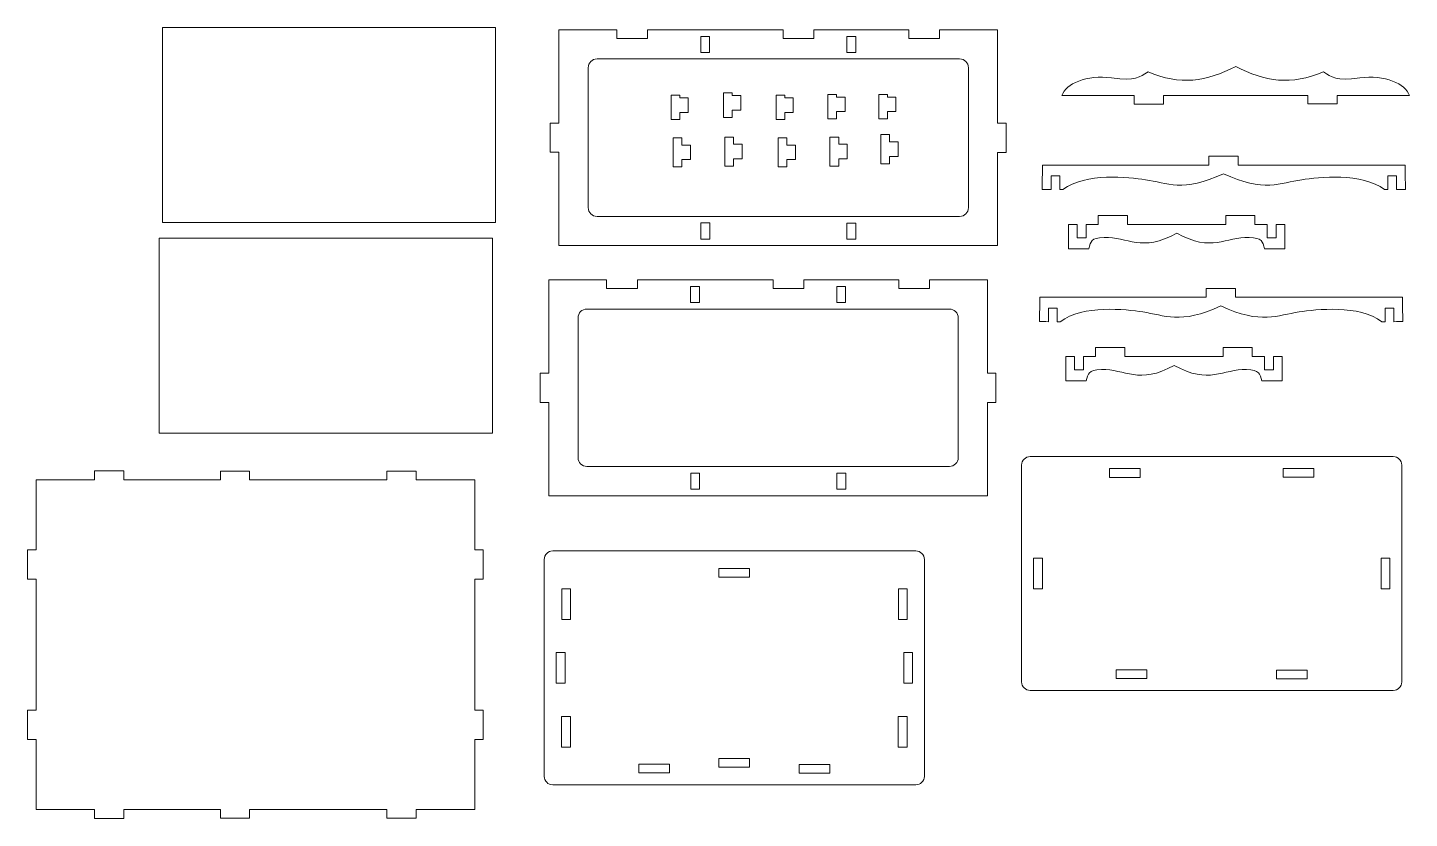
# Model space of a CAD drawing. Header units: millimetres. Extents: x -554 to -82, y -175 to 95.
import ezdxf

# ---------------------------------------------------------------- set-up
doc = ezdxf.new("R2010")
doc.units = ezdxf.units.MM
doc.header["$MEASUREMENT"] = 0
doc.layers.add('Camada 1', color=7, linetype='Continuous')

msp = doc.modelspace()

# ---------------------------------------------------------------- linework, layer by layer
at = {"layer": 'Camada 1', "color": 250, "lineweight": 20}
for points in [[(-507.9901, 28.3882), (-394.0921, 28.3882), (-394.0921, 95.0972), (-507.9901, 95.0972), (-507.9901, 28.3882)], [(-509.0488, -43.5787), (-395.1508, -43.5787), (-395.1508, 23.1303), (-509.0488, 23.1303), (-509.0488, -43.5787)], [(-184.111, -58.7451), (-173.609, -58.7451), (-173.609, -55.7201), (-184.111, -55.7201), (-184.111, -58.7451)], [(-124.7153, -58.6971), (-114.2153, -58.6971), (-114.2153, -55.6721), (-124.7153, -55.6721), (-124.7153, -58.6971)], [(-210.0785, -96.8842), (-207.0535, -96.8842), (-207.0535, -86.3842), (-210.0785, -86.3842), (-210.0785, -96.8842)], [(-91.219, -96.8881), (-88.194, -96.8881), (-88.194, -86.3881), (-91.219, -86.3881), (-91.219, -96.8881)], [(-317.7569, -92.9253), (-307.2529, -92.9253), (-307.2529, -89.9023), (-317.7569, -89.9023), (-317.7569, -92.9253)], [(-371.4236, -107.3994), (-368.414, -107.3994), (-368.414, -96.8994), (-371.4236, -96.8994), (-371.4236, -107.3994)], [(-256.2877, -107.3994), (-253.2781, -107.3994), (-253.2781, -96.8994), (-256.2877, -96.8994), (-256.2877, -107.3994)], [(-373.3265, -129.1634), (-370.3015, -129.1634), (-370.3015, -118.6634), (-373.3265, -118.6634), (-373.3265, -129.1634)], [(-254.467, -129.1673), (-251.442, -129.1673), (-251.442, -118.6673), (-254.467, -118.6673), (-254.467, -129.1673)], [(-181.8519, -127.586), (-171.3519, -127.586), (-171.3519, -124.561), (-181.8519, -124.561), (-181.8519, -127.586)], [(-126.9675, -127.686), (-116.4675, -127.686), (-116.4675, -124.661), (-126.9675, -124.661), (-126.9675, -127.686)], [(-371.4731, -151.0172), (-368.4635, -151.0172), (-368.4635, -140.5172), (-371.4731, -140.5172), (-371.4731, -151.0172)], [(-256.3372, -151.0172), (-253.3276, -151.0172), (-253.3276, -140.5172), (-256.3372, -140.5172), (-256.3372, -151.0172)], [(-317.7569, -157.9233), (-307.2529, -157.9233), (-307.2529, -154.9003), (-317.7569, -154.9003), (-317.7569, -157.9233)], [(-345.0999, -159.8652), (-334.5999, -159.8652), (-334.5999, -156.8402), (-345.0999, -156.8402), (-345.0999, -159.8652)], [(-290.2155, -159.9652), (-279.7155, -159.9652), (-279.7155, -156.9402), (-290.2155, -156.9402), (-290.2155, -159.9652)]]:
    msp.add_lwpolyline(points, close=True, dxfattribs=at)
for points, knots in [([(-222.3655, 20.5125), (-222.3655, 20.5125), (-372.3655, 20.5125), (-372.3655, 20.5125), (-372.3655, 20.5125), (-372.3655, 20.5125), (-372.3655, 52.446), (-372.3655, 52.446), (-372.3655, 52.446), (-372.3655, 52.446), (-375.3655, 52.446), (-375.3655, 52.446), (-375.3655, 52.446), (-375.3655, 52.446), (-375.3655, 62.446), (-375.3655, 62.446), (-375.3655, 62.446), (-375.3655, 62.446), (-372.3655, 62.446), (-372.3655, 62.446), (-372.3655, 62.446), (-372.3655, 62.446), (-372.3655, 94.3796), (-372.3655, 94.3796), (-372.3655, 94.3796), (-372.3655, 94.3796), (-352.5894, 94.3796), (-352.5894, 94.3796), (-352.5894, 94.3796), (-352.5894, 94.3796), (-352.5894, 91.4091), (-352.5894, 91.4091), (-352.5894, 91.4091), (-352.5894, 91.4091), (-342.084, 91.4091), (-342.084, 91.4091), (-342.084, 91.4091), (-342.084, 91.4091), (-342.084, 94.3796), (-342.084, 94.3796), (-342.084, 94.3796), (-342.084, 94.3796), (-295.679, 94.3796), (-295.679, 94.3796), (-295.679, 94.3796), (-295.679, 94.3796), (-295.679, 91.3973), (-295.679, 91.3973), (-295.679, 91.3973), (-295.679, 91.3973), (-285.1736, 91.3973), (-285.1736, 91.3973), (-285.1736, 91.3973), (-285.1736, 91.3973), (-285.1736, 94.3796), (-285.1736, 94.3796), (-285.1736, 94.3796), (-285.1736, 94.3796), (-252.7038, 94.3796), (-252.7038, 94.3796), (-252.7038, 94.3796), (-252.7038, 94.3796), (-252.7038, 91.3957), (-252.7038, 91.3957), (-252.7038, 91.3957), (-252.7038, 91.3957), (-242.1984, 91.3957), (-242.1984, 91.3957), (-242.1984, 91.3957), (-242.1984, 91.3957), (-242.1984, 94.3796), (-242.1984, 94.3796), (-242.1984, 94.3796), (-242.1984, 94.3796), (-222.3655, 94.3796), (-222.3655, 94.3796), (-222.3655, 94.3796), (-222.3655, 94.3796), (-222.3655, 62.4336), (-222.3655, 62.4336), (-222.3655, 62.4336), (-222.3655, 62.4336), (-219.4669, 62.4336), (-219.4669, 62.4336), (-219.4669, 62.4336), (-219.4669, 62.4336), (-219.4669, 52.4336), (-219.4669, 52.4336), (-219.4669, 52.4336), (-219.4669, 52.4336), (-222.3655, 52.4336), (-222.3655, 52.4336), (-222.3655, 52.4336), (-222.3655, 52.4336), (-222.3655, 20.5125), (-222.3655, 20.5125)], [0, 0, 0, 0, 0.04, 0.04, 0.04, 0.04, 0.08, 0.08, 0.08, 0.08, 0.12, 0.12, 0.12, 0.12, 0.16, 0.16, 0.16, 0.16, 0.2, 0.2, 0.2, 0.2, 0.24, 0.24, 0.24, 0.24, 0.28, 0.28, 0.28, 0.28, 0.32, 0.32, 0.32, 0.32, 0.36, 0.36, 0.36, 0.36, 0.4, 0.4, 0.4, 0.4, 0.44, 0.44, 0.44, 0.44, 0.48, 0.48, 0.48, 0.48, 0.52, 0.52, 0.52, 0.52, 0.56, 0.56, 0.56, 0.56, 0.6, 0.6, 0.6, 0.6, 0.64, 0.64, 0.64, 0.64, 0.68, 0.68, 0.68, 0.68, 0.72, 0.72, 0.72, 0.72, 0.76, 0.76, 0.76, 0.76, 0.8, 0.8, 0.8, 0.8, 0.84, 0.84, 0.84, 0.84, 0.88, 0.88, 0.88, 0.88, 0.92, 0.92, 0.92, 0.92, 1, 1, 1, 1]), ([(-323.8633, 86.5942), (-323.8633, 86.5942), (-320.8383, 86.5942), (-320.8383, 86.5942), (-320.8383, 86.5942), (-320.8383, 86.5942), (-320.8383, 92.0942), (-320.8383, 92.0942), (-320.8383, 92.0942), (-320.8383, 92.0942), (-323.8633, 92.0942), (-323.8633, 92.0942), (-323.8633, 92.0942), (-323.8633, 92.0942), (-323.8633, 86.5942), (-323.8633, 86.5942)], [0, 0, 0, 0, 0.2, 0.2, 0.2, 0.2, 0.4, 0.4, 0.4, 0.4, 0.6, 0.6, 0.6, 0.6, 1, 1, 1, 1]), ([(-273.8863, 86.5922), (-273.8863, 86.5922), (-270.8613, 86.5922), (-270.8613, 86.5922), (-270.8613, 86.5922), (-270.8613, 86.5922), (-270.8613, 92.0922), (-270.8613, 92.0922), (-270.8613, 92.0922), (-270.8613, 92.0922), (-273.8863, 92.0922), (-273.8863, 92.0922), (-273.8863, 92.0922), (-273.8863, 92.0922), (-273.8863, 86.5922), (-273.8863, 86.5922)], [0, 0, 0, 0, 0.2, 0.2, 0.2, 0.2, 0.4, 0.4, 0.4, 0.4, 0.6, 0.6, 0.6, 0.6, 1, 1, 1, 1]), ([(-235.3655, 30.5125), (-235.3655, 30.5125), (-359.3655, 30.5125), (-359.3655, 30.5125), (-359.3655, 30.5125), (-361.0155, 30.5125), (-362.3655, 31.8625), (-362.3655, 33.5126), (-362.3655, 33.5126), (-362.3655, 33.5126), (-362.3655, 81.3795), (-362.3655, 81.3795), (-362.3655, 81.3795), (-362.3655, 83.0296), (-361.0155, 84.3795), (-359.3655, 84.3795), (-359.3655, 84.3795), (-359.3655, 84.3795), (-235.3655, 84.3795), (-235.3655, 84.3795), (-235.3655, 84.3795), (-233.7155, 84.3795), (-232.3655, 83.0296), (-232.3655, 81.3795), (-232.3655, 81.3795), (-232.3655, 81.3795), (-232.3655, 33.5126), (-232.3655, 33.5126), (-232.3655, 33.5126), (-232.3655, 31.8625), (-233.7155, 30.5125), (-235.3655, 30.5125)], [0, 0, 0, 0, 0.11111111, 0.11111111, 0.11111111, 0.11111111, 0.22222222, 0.22222222, 0.22222222, 0.22222222, 0.33333333, 0.33333333, 0.33333333, 0.33333333, 0.44444444, 0.44444444, 0.44444444, 0.44444444, 0.55555556, 0.55555556, 0.55555556, 0.55555556, 0.66666667, 0.66666667, 0.66666667, 0.66666667, 0.77777778, 0.77777778, 0.77777778, 0.77777778, 1, 1, 1, 1]), ([(-140.9579, 71.8796), (-140.9579, 71.8796), (-165.6576, 71.8639), (-165.6576, 71.8639), (-165.6576, 71.8639), (-165.6576, 71.8639), (-165.6576, 68.9607), (-165.6576, 68.9607), (-165.6576, 68.9607), (-165.6576, 68.9607), (-175.6576, 68.9607), (-175.6576, 68.9607), (-175.6576, 68.9607), (-175.6576, 68.9607), (-175.6576, 71.8576), (-175.6576, 71.8576), (-175.6576, 71.8576), (-175.6576, 71.8576), (-200.3572, 71.8419), (-200.3572, 71.8419), (-200.3572, 71.8419), (-199.2138, 75.9451), (-191.7899, 79.0378), (-183.4341, 77.8798), (-183.4341, 77.8798), (-175.0781, 76.7217), (-173.9096, 78.2709), (-170.9373, 79.9552), (-170.9373, 79.9552), (-159.959, 75.326), (-150.9972, 76.5551), (-140.9575, 81.8419), (-140.9575, 81.8419), (-130.9176, 76.5551), (-121.9558, 75.326), (-110.9777, 79.9552), (-110.9777, 79.9552), (-108.0053, 78.2709), (-106.8368, 76.7217), (-98.481, 77.8798), (-98.481, 77.8798), (-90.1253, 79.0378), (-82.7014, 75.9451), (-81.5581, 71.8419), (-81.5581, 71.8419), (-81.5581, 71.8419), (-106.2367, 71.8576), (-106.2367, 71.8576), (-106.2367, 71.8576), (-106.2367, 71.8576), (-106.2367, 68.9741), (-106.2367, 68.9741), (-106.2367, 68.9741), (-106.2367, 68.9741), (-116.2367, 68.9741), (-116.2367, 68.9741), (-116.2367, 68.9741), (-116.2367, 68.9741), (-116.2367, 71.8639), (-116.2367, 71.8639), (-116.2367, 71.8639), (-116.2367, 71.8639), (-140.9579, 71.8796), (-140.9579, 71.8796)], [0, 0, 0, 0, 0.05882353, 0.05882353, 0.05882353, 0.05882353, 0.11764706, 0.11764706, 0.11764706, 0.11764706, 0.17647059, 0.17647059, 0.17647059, 0.17647059, 0.23529412, 0.23529412, 0.23529412, 0.23529412, 0.29411765, 0.29411765, 0.29411765, 0.29411765, 0.35294118, 0.35294118, 0.35294118, 0.35294118, 0.41176471, 0.41176471, 0.41176471, 0.41176471, 0.47058824, 0.47058824, 0.47058824, 0.47058824, 0.52941176, 0.52941176, 0.52941176, 0.52941176, 0.58823529, 0.58823529, 0.58823529, 0.58823529, 0.64705882, 0.64705882, 0.64705882, 0.64705882, 0.70588235, 0.70588235, 0.70588235, 0.70588235, 0.76470588, 0.76470588, 0.76470588, 0.76470588, 0.82352941, 0.82352941, 0.82352941, 0.82352941, 0.88235294, 0.88235294, 0.88235294, 0.88235294, 1, 1, 1, 1]), ([(-331.0558, 63.6185), (-331.0558, 63.6185), (-334.0558, 63.6185), (-334.0558, 63.6185), (-334.0558, 63.6185), (-334.0558, 63.6185), (-334.0558, 72.0185), (-334.0558, 72.0185), (-334.0558, 72.0185), (-334.0558, 72.0185), (-331.0558, 72.0185), (-331.0558, 72.0185), (-331.0558, 72.0185), (-331.0558, 72.0185), (-331.0558, 71.1185), (-331.0558, 71.1185), (-331.0558, 71.1185), (-331.0558, 71.1185), (-328.1558, 71.1185), (-328.1558, 71.1185), (-328.1558, 71.1185), (-328.1558, 71.1185), (-328.1558, 66.1185), (-328.1558, 66.1185), (-328.1558, 66.1185), (-328.1558, 66.1185), (-331.0558, 66.1185), (-331.0558, 66.1185), (-331.0558, 66.1185), (-331.0558, 66.1185), (-331.0558, 63.6185), (-331.0558, 63.6185)], [0, 0, 0, 0, 0.11111111, 0.11111111, 0.11111111, 0.11111111, 0.22222222, 0.22222222, 0.22222222, 0.22222222, 0.33333333, 0.33333333, 0.33333333, 0.33333333, 0.44444444, 0.44444444, 0.44444444, 0.44444444, 0.55555556, 0.55555556, 0.55555556, 0.55555556, 0.66666667, 0.66666667, 0.66666667, 0.66666667, 0.77777778, 0.77777778, 0.77777778, 0.77777778, 1, 1, 1, 1]), ([(-313.0912, 64.3835), (-313.0912, 64.3835), (-316.0912, 64.3835), (-316.0912, 64.3835), (-316.0912, 64.3835), (-316.0912, 64.3835), (-316.0912, 72.7835), (-316.0912, 72.7835), (-316.0912, 72.7835), (-316.0912, 72.7835), (-313.0912, 72.7835), (-313.0912, 72.7835), (-313.0912, 72.7835), (-313.0912, 72.7835), (-313.0912, 71.8835), (-313.0912, 71.8835), (-313.0912, 71.8835), (-313.0912, 71.8835), (-310.1912, 71.8835), (-310.1912, 71.8835), (-310.1912, 71.8835), (-310.1912, 71.8835), (-310.1912, 66.8835), (-310.1912, 66.8835), (-310.1912, 66.8835), (-310.1912, 66.8835), (-313.0912, 66.8835), (-313.0912, 66.8835), (-313.0912, 66.8835), (-313.0912, 66.8835), (-313.0912, 64.3835), (-313.0912, 64.3835)], [0, 0, 0, 0, 0.11111111, 0.11111111, 0.11111111, 0.11111111, 0.22222222, 0.22222222, 0.22222222, 0.22222222, 0.33333333, 0.33333333, 0.33333333, 0.33333333, 0.44444444, 0.44444444, 0.44444444, 0.44444444, 0.55555556, 0.55555556, 0.55555556, 0.55555556, 0.66666667, 0.66666667, 0.66666667, 0.66666667, 0.77777778, 0.77777778, 0.77777778, 0.77777778, 1, 1, 1, 1]), ([(-295.1329, 63.6185), (-295.1329, 63.6185), (-298.1329, 63.6185), (-298.1329, 63.6185), (-298.1329, 63.6185), (-298.1329, 63.6185), (-298.1329, 72.0185), (-298.1329, 72.0185), (-298.1329, 72.0185), (-298.1329, 72.0185), (-295.1329, 72.0185), (-295.1329, 72.0185), (-295.1329, 72.0185), (-295.1329, 72.0185), (-295.1329, 71.1185), (-295.1329, 71.1185), (-295.1329, 71.1185), (-295.1329, 71.1185), (-292.2329, 71.1185), (-292.2329, 71.1185), (-292.2329, 71.1185), (-292.2329, 71.1185), (-292.2329, 66.1185), (-292.2329, 66.1185), (-292.2329, 66.1185), (-292.2329, 66.1185), (-295.1329, 66.1185), (-295.1329, 66.1185), (-295.1329, 66.1185), (-295.1329, 66.1185), (-295.1329, 63.6185), (-295.1329, 63.6185)], [0, 0, 0, 0, 0.11111111, 0.11111111, 0.11111111, 0.11111111, 0.22222222, 0.22222222, 0.22222222, 0.22222222, 0.33333333, 0.33333333, 0.33333333, 0.33333333, 0.44444444, 0.44444444, 0.44444444, 0.44444444, 0.55555556, 0.55555556, 0.55555556, 0.55555556, 0.66666667, 0.66666667, 0.66666667, 0.66666667, 0.77777778, 0.77777778, 0.77777778, 0.77777778, 1, 1, 1, 1]), ([(-277.4329, 63.8543), (-277.4329, 63.8543), (-280.4329, 63.8543), (-280.4329, 63.8543), (-280.4329, 63.8543), (-280.4329, 63.8543), (-280.4329, 72.2543), (-280.4329, 72.2543), (-280.4329, 72.2543), (-280.4329, 72.2543), (-277.4329, 72.2543), (-277.4329, 72.2543), (-277.4329, 72.2543), (-277.4329, 72.2543), (-277.4329, 71.3543), (-277.4329, 71.3543), (-277.4329, 71.3543), (-277.4329, 71.3543), (-274.5329, 71.3543), (-274.5329, 71.3543), (-274.5329, 71.3543), (-274.5329, 71.3543), (-274.5329, 66.3543), (-274.5329, 66.3543), (-274.5329, 66.3543), (-274.5329, 66.3543), (-277.4329, 66.3543), (-277.4329, 66.3543), (-277.4329, 66.3543), (-277.4329, 66.3543), (-277.4329, 63.8543), (-277.4329, 63.8543)], [0, 0, 0, 0, 0.11111111, 0.11111111, 0.11111111, 0.11111111, 0.22222222, 0.22222222, 0.22222222, 0.22222222, 0.33333333, 0.33333333, 0.33333333, 0.33333333, 0.44444444, 0.44444444, 0.44444444, 0.44444444, 0.55555556, 0.55555556, 0.55555556, 0.55555556, 0.66666667, 0.66666667, 0.66666667, 0.66666667, 0.77777778, 0.77777778, 0.77777778, 0.77777778, 1, 1, 1, 1]), ([(-260.0329, 63.8543), (-260.0329, 63.8543), (-263.0329, 63.8543), (-263.0329, 63.8543), (-263.0329, 63.8543), (-263.0329, 63.8543), (-263.0329, 72.2543), (-263.0329, 72.2543), (-263.0329, 72.2543), (-263.0329, 72.2543), (-260.0329, 72.2543), (-260.0329, 72.2543), (-260.0329, 72.2543), (-260.0329, 72.2543), (-260.0329, 71.3543), (-260.0329, 71.3543), (-260.0329, 71.3543), (-260.0329, 71.3543), (-257.1329, 71.3543), (-257.1329, 71.3543), (-257.1329, 71.3543), (-257.1329, 71.3543), (-257.1329, 66.3543), (-257.1329, 66.3543), (-257.1329, 66.3543), (-257.1329, 66.3543), (-260.0329, 66.3543), (-260.0329, 66.3543), (-260.0329, 66.3543), (-260.0329, 66.3543), (-260.0329, 63.8543), (-260.0329, 63.8543)], [0, 0, 0, 0, 0.11111111, 0.11111111, 0.11111111, 0.11111111, 0.22222222, 0.22222222, 0.22222222, 0.22222222, 0.33333333, 0.33333333, 0.33333333, 0.33333333, 0.44444444, 0.44444444, 0.44444444, 0.44444444, 0.55555556, 0.55555556, 0.55555556, 0.55555556, 0.66666667, 0.66666667, 0.66666667, 0.66666667, 0.77777778, 0.77777778, 0.77777778, 0.77777778, 1, 1, 1, 1]), ([(-330.3391, 47.446), (-330.3391, 47.446), (-333.3391, 47.446), (-333.3391, 47.446), (-333.3391, 47.446), (-333.3391, 47.446), (-333.3391, 57.446), (-333.3391, 57.446), (-333.3391, 57.446), (-333.3391, 57.446), (-330.3391, 57.446), (-330.3391, 57.446), (-330.3391, 57.446), (-330.3391, 57.446), (-330.3391, 54.946), (-330.3391, 54.946), (-330.3391, 54.946), (-330.3391, 54.946), (-327.4391, 54.946), (-327.4391, 54.946), (-327.4391, 54.946), (-327.4391, 54.946), (-327.4391, 49.946), (-327.4391, 49.946), (-327.4391, 49.946), (-327.4391, 49.946), (-330.3391, 49.946), (-330.3391, 49.946), (-330.3391, 49.946), (-330.3391, 49.946), (-330.3391, 47.446), (-330.3391, 47.446)], [0, 0, 0, 0, 0.11111111, 0.11111111, 0.11111111, 0.11111111, 0.22222222, 0.22222222, 0.22222222, 0.22222222, 0.33333333, 0.33333333, 0.33333333, 0.33333333, 0.44444444, 0.44444444, 0.44444444, 0.44444444, 0.55555556, 0.55555556, 0.55555556, 0.55555556, 0.66666667, 0.66666667, 0.66666667, 0.66666667, 0.77777778, 0.77777778, 0.77777778, 0.77777778, 1, 1, 1, 1]), ([(-312.6391, 47.6818), (-312.6391, 47.6818), (-315.6391, 47.6818), (-315.6391, 47.6818), (-315.6391, 47.6818), (-315.6391, 47.6818), (-315.6391, 57.6818), (-315.6391, 57.6818), (-315.6391, 57.6818), (-315.6391, 57.6818), (-312.6391, 57.6818), (-312.6391, 57.6818), (-312.6391, 57.6818), (-312.6391, 57.6818), (-312.6391, 55.1818), (-312.6391, 55.1818), (-312.6391, 55.1818), (-312.6391, 55.1818), (-309.7391, 55.1818), (-309.7391, 55.1818), (-309.7391, 55.1818), (-309.7391, 55.1818), (-309.7391, 50.1818), (-309.7391, 50.1818), (-309.7391, 50.1818), (-309.7391, 50.1818), (-312.6391, 50.1818), (-312.6391, 50.1818), (-312.6391, 50.1818), (-312.6391, 50.1818), (-312.6391, 47.6818), (-312.6391, 47.6818)], [0, 0, 0, 0, 0.11111111, 0.11111111, 0.11111111, 0.11111111, 0.22222222, 0.22222222, 0.22222222, 0.22222222, 0.33333333, 0.33333333, 0.33333333, 0.33333333, 0.44444444, 0.44444444, 0.44444444, 0.44444444, 0.55555556, 0.55555556, 0.55555556, 0.55555556, 0.66666667, 0.66666667, 0.66666667, 0.66666667, 0.77777778, 0.77777778, 0.77777778, 0.77777778, 1, 1, 1, 1]), ([(-294.4162, 47.446), (-294.4162, 47.446), (-297.4162, 47.446), (-297.4162, 47.446), (-297.4162, 47.446), (-297.4162, 47.446), (-297.4162, 57.446), (-297.4162, 57.446), (-297.4162, 57.446), (-297.4162, 57.446), (-294.4162, 57.446), (-294.4162, 57.446), (-294.4162, 57.446), (-294.4162, 57.446), (-294.4162, 54.946), (-294.4162, 54.946), (-294.4162, 54.946), (-294.4162, 54.946), (-291.5162, 54.946), (-291.5162, 54.946), (-291.5162, 54.946), (-291.5162, 54.946), (-291.5162, 49.946), (-291.5162, 49.946), (-291.5162, 49.946), (-291.5162, 49.946), (-294.4162, 49.946), (-294.4162, 49.946), (-294.4162, 49.946), (-294.4162, 49.946), (-294.4162, 47.446), (-294.4162, 47.446)], [0, 0, 0, 0, 0.11111111, 0.11111111, 0.11111111, 0.11111111, 0.22222222, 0.22222222, 0.22222222, 0.22222222, 0.33333333, 0.33333333, 0.33333333, 0.33333333, 0.44444444, 0.44444444, 0.44444444, 0.44444444, 0.55555556, 0.55555556, 0.55555556, 0.55555556, 0.66666667, 0.66666667, 0.66666667, 0.66666667, 0.77777778, 0.77777778, 0.77777778, 0.77777778, 1, 1, 1, 1]), ([(-276.7162, 47.6818), (-276.7162, 47.6818), (-279.7162, 47.6818), (-279.7162, 47.6818), (-279.7162, 47.6818), (-279.7162, 47.6818), (-279.7162, 57.6818), (-279.7162, 57.6818), (-279.7162, 57.6818), (-279.7162, 57.6818), (-276.7162, 57.6818), (-276.7162, 57.6818), (-276.7162, 57.6818), (-276.7162, 57.6818), (-276.7162, 55.1818), (-276.7162, 55.1818), (-276.7162, 55.1818), (-276.7162, 55.1818), (-273.8162, 55.1818), (-273.8162, 55.1818), (-273.8162, 55.1818), (-273.8162, 55.1818), (-273.8162, 50.1818), (-273.8162, 50.1818), (-273.8162, 50.1818), (-273.8162, 50.1818), (-276.7162, 50.1818), (-276.7162, 50.1818), (-276.7162, 50.1818), (-276.7162, 50.1818), (-276.7162, 47.6818), (-276.7162, 47.6818)], [0, 0, 0, 0, 0.11111111, 0.11111111, 0.11111111, 0.11111111, 0.22222222, 0.22222222, 0.22222222, 0.22222222, 0.33333333, 0.33333333, 0.33333333, 0.33333333, 0.44444444, 0.44444444, 0.44444444, 0.44444444, 0.55555556, 0.55555556, 0.55555556, 0.55555556, 0.66666667, 0.66666667, 0.66666667, 0.66666667, 0.77777778, 0.77777778, 0.77777778, 0.77777778, 1, 1, 1, 1]), ([(-259.3162, 48.4818), (-259.3162, 48.4818), (-262.3162, 48.4818), (-262.3162, 48.4818), (-262.3162, 48.4818), (-262.3162, 48.4818), (-262.3162, 58.4818), (-262.3162, 58.4818), (-262.3162, 58.4818), (-262.3162, 58.4818), (-259.3162, 58.4818), (-259.3162, 58.4818), (-259.3162, 58.4818), (-259.3162, 58.4818), (-259.3162, 55.9818), (-259.3162, 55.9818), (-259.3162, 55.9818), (-259.3162, 55.9818), (-256.4162, 55.9818), (-256.4162, 55.9818), (-256.4162, 55.9818), (-256.4162, 55.9818), (-256.4162, 50.9818), (-256.4162, 50.9818), (-256.4162, 50.9818), (-256.4162, 50.9818), (-259.3162, 50.9818), (-259.3162, 50.9818), (-259.3162, 50.9818), (-259.3162, 50.9818), (-259.3162, 48.4818), (-259.3162, 48.4818)], [0, 0, 0, 0, 0.11111111, 0.11111111, 0.11111111, 0.11111111, 0.22222222, 0.22222222, 0.22222222, 0.22222222, 0.33333333, 0.33333333, 0.33333333, 0.33333333, 0.44444444, 0.44444444, 0.44444444, 0.44444444, 0.55555556, 0.55555556, 0.55555556, 0.55555556, 0.66666667, 0.66666667, 0.66666667, 0.66666667, 0.77777778, 0.77777778, 0.77777778, 0.77777778, 1, 1, 1, 1]), ([(-145.138, 45.1103), (-159.0278, 38.6424), (-164.4319, 41.9601), (-171.8206, 43.0741), (-171.8206, 43.0741), (-177.5334, 43.9354), (-192.2872, 45.5908), (-200.0379, 39.7249), (-200.0379, 39.7249), (-200.0379, 39.7249), (-201.0367, 39.7258), (-201.0367, 39.7258), (-201.0367, 39.7258), (-201.0367, 39.7258), (-201.0367, 44.3596), (-201.0367, 44.3596), (-201.0367, 44.3596), (-201.0367, 44.3596), (-204.0367, 44.3596), (-204.0367, 44.3596), (-204.0367, 44.3596), (-204.0367, 44.3596), (-204.0367, 39.729), (-204.0367, 39.729), (-204.0367, 39.729), (-207.4425, 39.7332), (-202.9208, 39.7317), (-207.1072, 39.7354), (-207.1072, 39.7354), (-207.0856, 43.5735), (-207.0642, 44.2535), (-207.0426, 48.0917), (-207.0426, 48.0917), (-187.5831, 48.095), (-169.6237, 48.0967), (-150.1643, 48.0969), (-150.1643, 48.0969), (-150.1643, 48.0969), (-150.1643, 51.1249), (-150.1643, 51.1249), (-150.1643, 51.1249), (-150.1643, 51.1249), (-140.076, 51.1249), (-140.076, 51.1249), (-140.076, 51.1249), (-140.076, 51.1249), (-140.076, 48.0969), (-140.076, 48.0969), (-140.076, 48.0969), (-120.5433, 48.0967), (-102.5163, 48.095), (-82.9837, 48.0917), (-82.9837, 48.0917), (-82.9621, 44.2535), (-82.9405, 43.5735), (-82.9188, 39.7354), (-82.9188, 39.7354), (-87.0941, 39.7317), (-82.6406, 39.7331), (-85.9366, 39.729), (-85.9366, 39.729), (-85.9366, 39.729), (-85.9366, 44.3697), (-85.9366, 44.3697), (-85.9366, 44.3697), (-85.9366, 44.3697), (-88.9366, 44.3697), (-88.9366, 44.3697), (-88.9366, 44.3697), (-88.9366, 44.3697), (-88.9366, 39.7259), (-88.9366, 39.7259), (-88.9366, 39.7259), (-88.9366, 39.7259), (-90.0147, 39.7249), (-90.0147, 39.7249), (-90.0147, 39.7249), (-97.7945, 45.5908), (-112.6039, 43.9354), (-118.3382, 43.0741), (-118.3382, 43.0741), (-125.7546, 41.9602), (-131.1959, 38.6424), (-145.138, 45.1103)], [0, 0, 0, 0, 0.04545455, 0.04545455, 0.04545455, 0.04545455, 0.09090909, 0.09090909, 0.09090909, 0.09090909, 0.13636364, 0.13636364, 0.13636364, 0.13636364, 0.18181818, 0.18181818, 0.18181818, 0.18181818, 0.22727273, 0.22727273, 0.22727273, 0.22727273, 0.27272727, 0.27272727, 0.27272727, 0.27272727, 0.31818182, 0.31818182, 0.31818182, 0.31818182, 0.36363636, 0.36363636, 0.36363636, 0.36363636, 0.40909091, 0.40909091, 0.40909091, 0.40909091, 0.45454545, 0.45454545, 0.45454545, 0.45454545, 0.5, 0.5, 0.5, 0.5, 0.54545455, 0.54545455, 0.54545455, 0.54545455, 0.59090909, 0.59090909, 0.59090909, 0.59090909, 0.63636364, 0.63636364, 0.63636364, 0.63636364, 0.68181818, 0.68181818, 0.68181818, 0.68181818, 0.72727273, 0.72727273, 0.72727273, 0.72727273, 0.77272727, 0.77272727, 0.77272727, 0.77272727, 0.81818182, 0.81818182, 0.81818182, 0.81818182, 0.86363636, 0.86363636, 0.86363636, 0.86363636, 0.90909091, 0.90909091, 0.90909091, 0.90909091, 1, 1, 1, 1]), ([(-161.066, 24.7842), (-173.1766, 18.0288), (-177.8316, 23.6314), (-185.9637, 23.3208), (-185.9637, 23.3208), (-190.552, 23.1456), (-190.4535, 21.9991), (-191.1796, 19.4427), (-191.1796, 19.4427), (-193.9796, 19.4462), (-195.3795, 19.4497), (-198.1795, 19.4531), (-198.1795, 19.4531), (-198.1637, 23.283), (-198.1479, 23.9614), (-198.1322, 27.7913), (-198.1322, 27.7913), (-192.8408, 27.7924), (-198.6418, 27.7923), (-195.1226, 27.7932), (-195.1226, 27.7932), (-195.1226, 27.7932), (-195.1226, 23.2116), (-195.1226, 23.2116), (-195.1226, 23.2116), (-195.1226, 23.2116), (-192.1226, 23.2116), (-192.1226, 23.2116), (-192.1226, 23.2116), (-192.1226, 23.2116), (-192.1226, 27.7939), (-192.1226, 27.7939), (-192.1226, 27.7939), (-192.1226, 27.7939), (-187.982, 27.7946), (-187.982, 27.7946), (-187.982, 27.7946), (-187.982, 27.7946), (-187.982, 30.8427), (-187.982, 30.8427), (-187.982, 30.8427), (-187.982, 30.8427), (-177.982, 30.8427), (-177.982, 30.8427), (-177.982, 30.8427), (-177.982, 30.8427), (-177.982, 27.7957), (-177.982, 27.7957), (-177.982, 27.7957), (-166.7481, 27.7967), (-155.5141, 27.7967), (-144.2802, 27.7957), (-144.2802, 27.7957), (-144.2802, 27.7957), (-144.2802, 30.8428), (-144.2802, 30.8428), (-144.2802, 30.8428), (-144.2802, 30.8428), (-134.3578, 30.8428), (-134.3578, 30.8428), (-134.3578, 30.8428), (-134.3578, 30.8428), (-134.3578, 27.7946), (-134.3578, 27.7946), (-134.3578, 27.7946), (-134.3578, 27.7946), (-130.1619, 27.7939), (-130.1619, 27.7939), (-130.1619, 27.7939), (-130.1619, 27.7939), (-130.1619, 23.2025), (-130.1619, 23.2025), (-130.1619, 23.2025), (-130.1619, 23.2025), (-127.1619, 23.2025), (-127.1619, 23.2025), (-127.1619, 23.2025), (-127.1619, 23.2025), (-127.1619, 27.7932), (-127.1619, 27.7932), (-127.1619, 27.7932), (-123.8409, 27.7923), (-129.3868, 27.7924), (-124.1848, 27.7913), (-124.1848, 27.7913), (-124.1693, 23.9614), (-124.1536, 23.283), (-124.1379, 19.4531), (-124.1379, 19.4531), (-126.9162, 19.4497), (-128.3161, 19.4462), (-131.0944, 19.4427), (-131.0944, 19.4427), (-131.8148, 21.9991), (-131.8078, 23.1456), (-136.3605, 23.3208), (-136.3605, 23.3208), (-144.4296, 23.6314), (-149.0494, 18.0288), (-161.066, 24.7842)], [0, 0, 0, 0, 0.03846154, 0.03846154, 0.03846154, 0.03846154, 0.07692308, 0.07692308, 0.07692308, 0.07692308, 0.11538462, 0.11538462, 0.11538462, 0.11538462, 0.15384615, 0.15384615, 0.15384615, 0.15384615, 0.19230769, 0.19230769, 0.19230769, 0.19230769, 0.23076923, 0.23076923, 0.23076923, 0.23076923, 0.26923077, 0.26923077, 0.26923077, 0.26923077, 0.30769231, 0.30769231, 0.30769231, 0.30769231, 0.34615385, 0.34615385, 0.34615385, 0.34615385, 0.38461538, 0.38461538, 0.38461538, 0.38461538, 0.42307692, 0.42307692, 0.42307692, 0.42307692, 0.46153846, 0.46153846, 0.46153846, 0.46153846, 0.5, 0.5, 0.5, 0.5, 0.53846154, 0.53846154, 0.53846154, 0.53846154, 0.57692308, 0.57692308, 0.57692308, 0.57692308, 0.61538462, 0.61538462, 0.61538462, 0.61538462, 0.65384615, 0.65384615, 0.65384615, 0.65384615, 0.69230769, 0.69230769, 0.69230769, 0.69230769, 0.73076923, 0.73076923, 0.73076923, 0.73076923, 0.76923077, 0.76923077, 0.76923077, 0.76923077, 0.80769231, 0.80769231, 0.80769231, 0.80769231, 0.84615385, 0.84615385, 0.84615385, 0.84615385, 0.88461538, 0.88461538, 0.88461538, 0.88461538, 0.92307692, 0.92307692, 0.92307692, 0.92307692, 1, 1, 1, 1]), ([(-323.8526, 22.7646), (-323.8526, 22.7646), (-320.8276, 22.7646), (-320.8276, 22.7646), (-320.8276, 22.7646), (-320.8276, 22.7646), (-320.8276, 28.2646), (-320.8276, 28.2646), (-320.8276, 28.2646), (-320.8276, 28.2646), (-323.8526, 28.2646), (-323.8526, 28.2646), (-323.8526, 28.2646), (-323.8526, 28.2646), (-323.8526, 22.7646), (-323.8526, 22.7646)], [0, 0, 0, 0, 0.2, 0.2, 0.2, 0.2, 0.4, 0.4, 0.4, 0.4, 0.6, 0.6, 0.6, 0.6, 1, 1, 1, 1]), ([(-273.8756, 22.7626), (-273.8756, 22.7626), (-270.8506, 22.7626), (-270.8506, 22.7626), (-270.8506, 22.7626), (-270.8506, 22.7626), (-270.8506, 28.2626), (-270.8506, 28.2626), (-270.8506, 28.2626), (-270.8506, 28.2626), (-273.8756, 28.2626), (-273.8756, 28.2626), (-273.8756, 28.2626), (-273.8756, 28.2626), (-273.8756, 22.7626), (-273.8756, 22.7626)], [0, 0, 0, 0, 0.2, 0.2, 0.2, 0.2, 0.4, 0.4, 0.4, 0.4, 0.6, 0.6, 0.6, 0.6, 1, 1, 1, 1]), ([(-225.8423, -65.0236), (-225.8423, -65.0236), (-375.8423, -65.0236), (-375.8423, -65.0236), (-375.8423, -65.0236), (-375.8423, -65.0236), (-375.8423, -33.0901), (-375.8423, -33.0901), (-375.8423, -33.0901), (-375.8423, -33.0901), (-378.8423, -33.0901), (-378.8423, -33.0901), (-378.8423, -33.0901), (-378.8423, -33.0901), (-378.8423, -23.0901), (-378.8423, -23.0901), (-378.8423, -23.0901), (-378.8423, -23.0901), (-375.8423, -23.0901), (-375.8423, -23.0901), (-375.8423, -23.0901), (-375.8423, -23.0901), (-375.8423, 8.8435), (-375.8423, 8.8435), (-375.8423, 8.8435), (-375.8423, 8.8435), (-356.0662, 8.8435), (-356.0662, 8.8435), (-356.0662, 8.8435), (-356.0662, 8.8435), (-356.0662, 5.873), (-356.0662, 5.873), (-356.0662, 5.873), (-356.0662, 5.873), (-345.5608, 5.873), (-345.5608, 5.873), (-345.5608, 5.873), (-345.5608, 5.873), (-345.5608, 8.8435), (-345.5608, 8.8435), (-345.5608, 8.8435), (-345.5608, 8.8435), (-299.1558, 8.8435), (-299.1558, 8.8435), (-299.1558, 8.8435), (-299.1558, 8.8435), (-299.1558, 5.8612), (-299.1558, 5.8612), (-299.1558, 5.8612), (-299.1558, 5.8612), (-288.6504, 5.8612), (-288.6504, 5.8612), (-288.6504, 5.8612), (-288.6504, 5.8612), (-288.6504, 8.8435), (-288.6504, 8.8435), (-288.6504, 8.8435), (-288.6504, 8.8435), (-256.1806, 8.8435), (-256.1806, 8.8435), (-256.1806, 8.8435), (-256.1806, 8.8435), (-256.1806, 5.8596), (-256.1806, 5.8596), (-256.1806, 5.8596), (-256.1806, 5.8596), (-245.6752, 5.8596), (-245.6752, 5.8596), (-245.6752, 5.8596), (-245.6752, 5.8596), (-245.6752, 8.8435), (-245.6752, 8.8435), (-245.6752, 8.8435), (-245.6752, 8.8435), (-225.8423, 8.8435), (-225.8423, 8.8435), (-225.8423, 8.8435), (-225.8423, 8.8435), (-225.8423, -23.1025), (-225.8423, -23.1025), (-225.8423, -23.1025), (-225.8423, -23.1025), (-222.9437, -23.1025), (-222.9437, -23.1025), (-222.9437, -23.1025), (-222.9437, -23.1025), (-222.9437, -33.1025), (-222.9437, -33.1025), (-222.9437, -33.1025), (-222.9437, -33.1025), (-225.8423, -33.1025), (-225.8423, -33.1025), (-225.8423, -33.1025), (-225.8423, -33.1025), (-225.8423, -65.0236), (-225.8423, -65.0236)], [0, 0, 0, 0, 0.04, 0.04, 0.04, 0.04, 0.08, 0.08, 0.08, 0.08, 0.12, 0.12, 0.12, 0.12, 0.16, 0.16, 0.16, 0.16, 0.2, 0.2, 0.2, 0.2, 0.24, 0.24, 0.24, 0.24, 0.28, 0.28, 0.28, 0.28, 0.32, 0.32, 0.32, 0.32, 0.36, 0.36, 0.36, 0.36, 0.4, 0.4, 0.4, 0.4, 0.44, 0.44, 0.44, 0.44, 0.48, 0.48, 0.48, 0.48, 0.52, 0.52, 0.52, 0.52, 0.56, 0.56, 0.56, 0.56, 0.6, 0.6, 0.6, 0.6, 0.64, 0.64, 0.64, 0.64, 0.68, 0.68, 0.68, 0.68, 0.72, 0.72, 0.72, 0.72, 0.76, 0.76, 0.76, 0.76, 0.8, 0.8, 0.8, 0.8, 0.84, 0.84, 0.84, 0.84, 0.88, 0.88, 0.88, 0.88, 0.92, 0.92, 0.92, 0.92, 1, 1, 1, 1]), ([(-327.3401, 1.0581), (-327.3401, 1.0581), (-324.3151, 1.0581), (-324.3151, 1.0581), (-324.3151, 1.0581), (-324.3151, 1.0581), (-324.3151, 6.5581), (-324.3151, 6.5581), (-324.3151, 6.5581), (-324.3151, 6.5581), (-327.3401, 6.5581), (-327.3401, 6.5581), (-327.3401, 6.5581), (-327.3401, 6.5581), (-327.3401, 1.0581), (-327.3401, 1.0581)], [0, 0, 0, 0, 0.2, 0.2, 0.2, 0.2, 0.4, 0.4, 0.4, 0.4, 0.6, 0.6, 0.6, 0.6, 1, 1, 1, 1]), ([(-277.3631, 1.0561), (-277.3631, 1.0561), (-274.3381, 1.0561), (-274.3381, 1.0561), (-274.3381, 1.0561), (-274.3381, 1.0561), (-274.3381, 6.5561), (-274.3381, 6.5561), (-274.3381, 6.5561), (-274.3381, 6.5561), (-277.3631, 6.5561), (-277.3631, 6.5561), (-277.3631, 6.5561), (-277.3631, 6.5561), (-277.3631, 1.0561), (-277.3631, 1.0561)], [0, 0, 0, 0, 0.2, 0.2, 0.2, 0.2, 0.4, 0.4, 0.4, 0.4, 0.6, 0.6, 0.6, 0.6, 1, 1, 1, 1]), ([(-146.0488, -0.1066), (-159.9386, -6.5745), (-165.3427, -3.2568), (-172.7314, -2.1428), (-172.7314, -2.1428), (-178.4442, -1.2815), (-193.198, 0.3739), (-200.9487, -5.492), (-200.9487, -5.492), (-200.9487, -5.492), (-201.9475, -5.4911), (-201.9475, -5.4911), (-201.9475, -5.4911), (-201.9475, -5.4911), (-201.9475, -0.8573), (-201.9475, -0.8573), (-201.9475, -0.8573), (-201.9475, -0.8573), (-204.9475, -0.8573), (-204.9475, -0.8573), (-204.9475, -0.8573), (-204.9475, -0.8573), (-204.9475, -5.4879), (-204.9475, -5.4879), (-204.9475, -5.4879), (-208.3533, -5.4837), (-203.8316, -5.4852), (-208.018, -5.4815), (-208.018, -5.4815), (-207.9964, -1.6434), (-207.975, -0.9634), (-207.9534, 2.8748), (-207.9534, 2.8748), (-188.4939, 2.8781), (-170.5345, 2.8798), (-151.0751, 2.88), (-151.0751, 2.88), (-151.0751, 2.88), (-151.0751, 5.908), (-151.0751, 5.908), (-151.0751, 5.908), (-151.0751, 5.908), (-140.9868, 5.908), (-140.9868, 5.908), (-140.9868, 5.908), (-140.9868, 5.908), (-140.9868, 2.88), (-140.9868, 2.88), (-140.9868, 2.88), (-121.4541, 2.8798), (-103.4271, 2.8781), (-83.8945, 2.8748), (-83.8945, 2.8748), (-83.8729, -0.9634), (-83.8513, -1.6434), (-83.8296, -5.4815), (-83.8296, -5.4815), (-88.0049, -5.4852), (-83.5514, -5.4838), (-86.8474, -5.4879), (-86.8474, -5.4879), (-86.8474, -5.4879), (-86.8474, -0.8472), (-86.8474, -0.8472), (-86.8474, -0.8472), (-86.8474, -0.8472), (-89.8474, -0.8472), (-89.8474, -0.8472), (-89.8474, -0.8472), (-89.8474, -0.8472), (-89.8474, -5.491), (-89.8474, -5.491), (-89.8474, -5.491), (-89.8474, -5.491), (-90.9255, -5.492), (-90.9255, -5.492), (-90.9255, -5.492), (-98.7053, 0.3739), (-113.5147, -1.2815), (-119.249, -2.1428), (-119.249, -2.1428), (-126.6654, -3.2567), (-132.1067, -6.5745), (-146.0488, -0.1066)], [0, 0, 0, 0, 0.04545455, 0.04545455, 0.04545455, 0.04545455, 0.09090909, 0.09090909, 0.09090909, 0.09090909, 0.13636364, 0.13636364, 0.13636364, 0.13636364, 0.18181818, 0.18181818, 0.18181818, 0.18181818, 0.22727273, 0.22727273, 0.22727273, 0.22727273, 0.27272727, 0.27272727, 0.27272727, 0.27272727, 0.31818182, 0.31818182, 0.31818182, 0.31818182, 0.36363636, 0.36363636, 0.36363636, 0.36363636, 0.40909091, 0.40909091, 0.40909091, 0.40909091, 0.45454545, 0.45454545, 0.45454545, 0.45454545, 0.5, 0.5, 0.5, 0.5, 0.54545455, 0.54545455, 0.54545455, 0.54545455, 0.59090909, 0.59090909, 0.59090909, 0.59090909, 0.63636364, 0.63636364, 0.63636364, 0.63636364, 0.68181818, 0.68181818, 0.68181818, 0.68181818, 0.72727273, 0.72727273, 0.72727273, 0.72727273, 0.77272727, 0.77272727, 0.77272727, 0.77272727, 0.81818182, 0.81818182, 0.81818182, 0.81818182, 0.86363636, 0.86363636, 0.86363636, 0.86363636, 0.90909091, 0.90909091, 0.90909091, 0.90909091, 1, 1, 1, 1]), ([(-238.8423, -55.0236), (-238.8423, -55.0236), (-362.8423, -55.0236), (-362.8423, -55.0236), (-362.8423, -55.0236), (-364.4923, -55.0236), (-365.8423, -53.6736), (-365.8423, -52.0235), (-365.8423, -52.0235), (-365.8423, -52.0235), (-365.8423, -4.1566), (-365.8423, -4.1566), (-365.8423, -4.1566), (-365.8423, -2.5065), (-364.4923, -1.1566), (-362.8423, -1.1566), (-362.8423, -1.1566), (-362.8423, -1.1566), (-238.8423, -1.1566), (-238.8423, -1.1566), (-238.8423, -1.1566), (-237.1923, -1.1566), (-235.8423, -2.5065), (-235.8423, -4.1566), (-235.8423, -4.1566), (-235.8423, -4.1566), (-235.8423, -52.0235), (-235.8423, -52.0235), (-235.8423, -52.0235), (-235.8423, -53.6736), (-237.1923, -55.0236), (-238.8423, -55.0236)], [0, 0, 0, 0, 0.11111111, 0.11111111, 0.11111111, 0.11111111, 0.22222222, 0.22222222, 0.22222222, 0.22222222, 0.33333333, 0.33333333, 0.33333333, 0.33333333, 0.44444444, 0.44444444, 0.44444444, 0.44444444, 0.55555556, 0.55555556, 0.55555556, 0.55555556, 0.66666667, 0.66666667, 0.66666667, 0.66666667, 0.77777778, 0.77777778, 0.77777778, 0.77777778, 1, 1, 1, 1]), ([(-161.9768, -20.4327), (-174.0874, -27.1881), (-178.7424, -21.5855), (-186.8745, -21.8961), (-186.8745, -21.8961), (-191.4628, -22.0713), (-191.3643, -23.2178), (-192.0904, -25.7742), (-192.0904, -25.7742), (-194.8904, -25.7707), (-196.2903, -25.7672), (-199.0903, -25.7638), (-199.0903, -25.7638), (-199.0745, -21.9339), (-199.0587, -21.2555), (-199.043, -17.4256), (-199.043, -17.4256), (-193.7516, -17.4245), (-199.5526, -17.4246), (-196.0334, -17.4237), (-196.0334, -17.4237), (-196.0334, -17.4237), (-196.0334, -22.0053), (-196.0334, -22.0053), (-196.0334, -22.0053), (-196.0334, -22.0053), (-193.0334, -22.0053), (-193.0334, -22.0053), (-193.0334, -22.0053), (-193.0334, -22.0053), (-193.0334, -17.423), (-193.0334, -17.423), (-193.0334, -17.423), (-193.0334, -17.423), (-188.8928, -17.4223), (-188.8928, -17.4223), (-188.8928, -17.4223), (-188.8928, -17.4223), (-188.8928, -14.3742), (-188.8928, -14.3742), (-188.8928, -14.3742), (-188.8928, -14.3742), (-178.8928, -14.3742), (-178.8928, -14.3742), (-178.8928, -14.3742), (-178.8928, -14.3742), (-178.8928, -17.4212), (-178.8928, -17.4212), (-178.8928, -17.4212), (-167.6589, -17.4202), (-156.4249, -17.4202), (-145.191, -17.4212), (-145.191, -17.4212), (-145.191, -17.4212), (-145.191, -14.3741), (-145.191, -14.3741), (-145.191, -14.3741), (-145.191, -14.3741), (-135.2686, -14.3741), (-135.2686, -14.3741), (-135.2686, -14.3741), (-135.2686, -14.3741), (-135.2686, -17.4223), (-135.2686, -17.4223), (-135.2686, -17.4223), (-135.2686, -17.4223), (-131.0727, -17.423), (-131.0727, -17.423), (-131.0727, -17.423), (-131.0727, -17.423), (-131.0727, -22.0144), (-131.0727, -22.0144), (-131.0727, -22.0144), (-131.0727, -22.0144), (-128.0727, -22.0144), (-128.0727, -22.0144), (-128.0727, -22.0144), (-128.0727, -22.0144), (-128.0727, -17.4237), (-128.0727, -17.4237), (-128.0727, -17.4237), (-124.7517, -17.4246), (-130.2976, -17.4245), (-125.0956, -17.4256), (-125.0956, -17.4256), (-125.0801, -21.2555), (-125.0644, -21.9339), (-125.0487, -25.7638), (-125.0487, -25.7638), (-127.827, -25.7672), (-129.2269, -25.7707), (-132.0052, -25.7742), (-132.0052, -25.7742), (-132.7256, -23.2178), (-132.7186, -22.0713), (-137.2713, -21.8961), (-137.2713, -21.8961), (-145.3404, -21.5855), (-149.9602, -27.1881), (-161.9768, -20.4327)], [0, 0, 0, 0, 0.03846154, 0.03846154, 0.03846154, 0.03846154, 0.07692308, 0.07692308, 0.07692308, 0.07692308, 0.11538462, 0.11538462, 0.11538462, 0.11538462, 0.15384615, 0.15384615, 0.15384615, 0.15384615, 0.19230769, 0.19230769, 0.19230769, 0.19230769, 0.23076923, 0.23076923, 0.23076923, 0.23076923, 0.26923077, 0.26923077, 0.26923077, 0.26923077, 0.30769231, 0.30769231, 0.30769231, 0.30769231, 0.34615385, 0.34615385, 0.34615385, 0.34615385, 0.38461538, 0.38461538, 0.38461538, 0.38461538, 0.42307692, 0.42307692, 0.42307692, 0.42307692, 0.46153846, 0.46153846, 0.46153846, 0.46153846, 0.5, 0.5, 0.5, 0.5, 0.53846154, 0.53846154, 0.53846154, 0.53846154, 0.57692308, 0.57692308, 0.57692308, 0.57692308, 0.61538462, 0.61538462, 0.61538462, 0.61538462, 0.65384615, 0.65384615, 0.65384615, 0.65384615, 0.69230769, 0.69230769, 0.69230769, 0.69230769, 0.73076923, 0.73076923, 0.73076923, 0.73076923, 0.76923077, 0.76923077, 0.76923077, 0.76923077, 0.80769231, 0.80769231, 0.80769231, 0.80769231, 0.84615385, 0.84615385, 0.84615385, 0.84615385, 0.88461538, 0.88461538, 0.88461538, 0.88461538, 0.92307692, 0.92307692, 0.92307692, 0.92307692, 1, 1, 1, 1]), ([(-211.271, -51.6326), (-211.271, -51.6326), (-87.0485, -51.6326), (-87.0485, -51.6326), (-87.0485, -51.6326), (-85.4596, -51.6326), (-84.1597, -52.9325), (-84.1597, -54.5214), (-84.1597, -54.5214), (-84.1597, -54.5214), (-84.1597, -128.7438), (-84.1597, -128.7438), (-84.1597, -128.7438), (-84.1597, -130.3327), (-85.4596, -131.6326), (-87.0485, -131.6326), (-87.0485, -131.6326), (-87.0485, -131.6326), (-211.271, -131.6326), (-211.271, -131.6326), (-211.271, -131.6326), (-212.8599, -131.6326), (-214.1598, -130.3327), (-214.1598, -128.7438), (-214.1598, -128.7438), (-214.1598, -128.7438), (-214.1598, -54.5214), (-214.1598, -54.5214), (-214.1598, -54.5214), (-214.1598, -52.9325), (-212.8599, -51.6326), (-211.271, -51.6326)], [0, 0, 0, 0, 0.11111111, 0.11111111, 0.11111111, 0.11111111, 0.22222222, 0.22222222, 0.22222222, 0.22222222, 0.33333333, 0.33333333, 0.33333333, 0.33333333, 0.44444444, 0.44444444, 0.44444444, 0.44444444, 0.55555556, 0.55555556, 0.55555556, 0.55555556, 0.66666667, 0.66666667, 0.66666667, 0.66666667, 0.77777778, 0.77777778, 0.77777778, 0.77777778, 1, 1, 1, 1]), ([(-401.1943, -138.4164), (-401.1943, -138.4164), (-398.2933, -138.4164), (-398.2933, -138.4164), (-398.2933, -138.4164), (-398.2933, -138.4164), (-398.2933, -148.4164), (-398.2933, -148.4164), (-398.2933, -148.4164), (-398.2933, -148.4164), (-401.1943, -148.4164), (-401.1943, -148.4164), (-401.1943, -148.4164), (-401.1943, -148.4164), (-401.1943, -172.3856), (-401.1943, -172.3856), (-401.1943, -172.3856), (-401.1943, -172.3856), (-421.2642, -172.3856), (-421.2642, -172.3856), (-421.2642, -172.3856), (-421.2642, -172.3856), (-421.2642, -175.3612), (-421.2642, -175.3612), (-421.2642, -175.3612), (-421.2642, -175.3612), (-431.2642, -175.3612), (-431.2642, -175.3612), (-431.2642, -175.3612), (-431.2642, -175.3612), (-431.2642, -172.3856), (-431.2642, -172.3856), (-431.2642, -172.3856), (-431.2642, -172.3856), (-478.1746, -172.3856), (-478.1746, -172.3856), (-478.1746, -172.3856), (-478.1746, -172.3856), (-478.1746, -175.373), (-478.1746, -175.373), (-478.1746, -175.373), (-478.1746, -175.373), (-488.1746, -175.373), (-488.1746, -175.373), (-488.1746, -175.373), (-488.1746, -175.373), (-488.1746, -172.3856), (-488.1746, -172.3856), (-488.1746, -172.3856), (-488.1746, -172.3856), (-521.1624, -172.3856), (-521.1624, -172.3856), (-521.1624, -172.3856), (-521.1624, -172.3856), (-521.1624, -175.4009), (-521.1624, -175.4009), (-521.1624, -175.4009), (-521.1624, -175.4009), (-531.1624, -175.4009), (-531.1624, -175.4009), (-531.1624, -175.4009), (-531.1624, -175.4009), (-531.1624, -172.3856), (-531.1624, -172.3856), (-531.1624, -172.3856), (-531.1624, -172.3856), (-551.1943, -172.3856), (-551.1943, -172.3856), (-551.1943, -172.3856), (-551.1943, -172.3856), (-551.1943, -148.4164), (-551.1943, -148.4164), (-551.1943, -148.4164), (-551.1943, -148.4164), (-554.0761, -148.4164), (-554.0761, -148.4164), (-554.0761, -148.4164), (-554.0761, -148.4164), (-554.0761, -138.4164), (-554.0761, -138.4164), (-554.0761, -138.4164), (-554.0761, -138.4164), (-551.1943, -138.4164), (-551.1943, -138.4164), (-551.1943, -138.4164), (-551.1943, -138.4164), (-551.1943, -93.532), (-551.1943, -93.532), (-551.1943, -93.532), (-551.1943, -93.532), (-554.0761, -93.532), (-554.0761, -93.532), (-554.0761, -93.532), (-554.0761, -93.532), (-554.0761, -83.532), (-554.0761, -83.532), (-554.0761, -83.532), (-554.0761, -83.532), (-551.1943, -83.532), (-551.1943, -83.532), (-551.1943, -83.532), (-551.1943, -83.532), (-551.1943, -59.5628), (-551.1943, -59.5628), (-551.1943, -59.5628), (-551.1943, -59.5628), (-531.1624, -59.5628), (-531.1624, -59.5628), (-531.1624, -59.5628), (-531.1624, -59.5628), (-531.1624, -56.5475), (-531.1624, -56.5475), (-531.1624, -56.5475), (-531.1624, -56.5475), (-521.1624, -56.5475), (-521.1624, -56.5475), (-521.1624, -56.5475), (-521.1624, -56.5475), (-521.1624, -59.5628), (-521.1624, -59.5628), (-521.1624, -59.5628), (-521.1624, -59.5628), (-488.1746, -59.5628), (-488.1746, -59.5628), (-488.1746, -59.5628), (-488.1746, -59.5628), (-488.1746, -56.5754), (-488.1746, -56.5754), (-488.1746, -56.5754), (-488.1746, -56.5754), (-478.1746, -56.5754), (-478.1746, -56.5754), (-478.1746, -56.5754), (-478.1746, -56.5754), (-478.1746, -59.5628), (-478.1746, -59.5628), (-478.1746, -59.5628), (-478.1746, -59.5628), (-431.2642, -59.5628), (-431.2642, -59.5628), (-431.2642, -59.5628), (-431.2642, -59.5628), (-431.2642, -56.5872), (-431.2642, -56.5872), (-431.2642, -56.5872), (-431.2642, -56.5872), (-421.2642, -56.5872), (-421.2642, -56.5872), (-421.2642, -56.5872), (-421.2642, -56.5872), (-421.2642, -59.5628), (-421.2642, -59.5628), (-421.2642, -59.5628), (-421.2642, -59.5628), (-401.1943, -59.5628), (-401.1943, -59.5628), (-401.1943, -59.5628), (-401.1943, -59.5628), (-401.1943, -83.532), (-401.1943, -83.532), (-401.1943, -83.532), (-401.1943, -83.532), (-398.2933, -83.532), (-398.2933, -83.532), (-398.2933, -83.532), (-398.2933, -83.532), (-398.2933, -93.532), (-398.2933, -93.532), (-398.2933, -93.532), (-398.2933, -93.532), (-401.1943, -93.532), (-401.1943, -93.532), (-401.1943, -93.532), (-401.1943, -93.532), (-401.1943, -138.4164), (-401.1943, -138.4164)], [0, 0, 0, 0, 0.02222222, 0.02222222, 0.02222222, 0.02222222, 0.04444444, 0.04444444, 0.04444444, 0.04444444, 0.06666667, 0.06666667, 0.06666667, 0.06666667, 0.08888889, 0.08888889, 0.08888889, 0.08888889, 0.11111111, 0.11111111, 0.11111111, 0.11111111, 0.13333333, 0.13333333, 0.13333333, 0.13333333, 0.15555556, 0.15555556, 0.15555556, 0.15555556, 0.17777778, 0.17777778, 0.17777778, 0.17777778, 0.2, 0.2, 0.2, 0.2, 0.22222222, 0.22222222, 0.22222222, 0.22222222, 0.24444444, 0.24444444, 0.24444444, 0.24444444, 0.26666667, 0.26666667, 0.26666667, 0.26666667, 0.28888889, 0.28888889, 0.28888889, 0.28888889, 0.31111111, 0.31111111, 0.31111111, 0.31111111, 0.33333333, 0.33333333, 0.33333333, 0.33333333, 0.35555556, 0.35555556, 0.35555556, 0.35555556, 0.37777778, 0.37777778, 0.37777778, 0.37777778, 0.4, 0.4, 0.4, 0.4, 0.42222222, 0.42222222, 0.42222222, 0.42222222, 0.44444444, 0.44444444, 0.44444444, 0.44444444, 0.46666667, 0.46666667, 0.46666667, 0.46666667, 0.48888889, 0.48888889, 0.48888889, 0.48888889, 0.51111111, 0.51111111, 0.51111111, 0.51111111, 0.53333333, 0.53333333, 0.53333333, 0.53333333, 0.55555556, 0.55555556, 0.55555556, 0.55555556, 0.57777778, 0.57777778, 0.57777778, 0.57777778, 0.6, 0.6, 0.6, 0.6, 0.62222222, 0.62222222, 0.62222222, 0.62222222, 0.64444444, 0.64444444, 0.64444444, 0.64444444, 0.66666667, 0.66666667, 0.66666667, 0.66666667, 0.68888889, 0.68888889, 0.68888889, 0.68888889, 0.71111111, 0.71111111, 0.71111111, 0.71111111, 0.73333333, 0.73333333, 0.73333333, 0.73333333, 0.75555556, 0.75555556, 0.75555556, 0.75555556, 0.77777778, 0.77777778, 0.77777778, 0.77777778, 0.8, 0.8, 0.8, 0.8, 0.82222222, 0.82222222, 0.82222222, 0.82222222, 0.84444444, 0.84444444, 0.84444444, 0.84444444, 0.86666667, 0.86666667, 0.86666667, 0.86666667, 0.88888889, 0.88888889, 0.88888889, 0.88888889, 0.91111111, 0.91111111, 0.91111111, 0.91111111, 0.93333333, 0.93333333, 0.93333333, 0.93333333, 0.95555556, 0.95555556, 0.95555556, 0.95555556, 1, 1, 1, 1]), ([(-327.3294, -62.7715), (-327.3294, -62.7715), (-324.3044, -62.7715), (-324.3044, -62.7715), (-324.3044, -62.7715), (-324.3044, -62.7715), (-324.3044, -57.2715), (-324.3044, -57.2715), (-324.3044, -57.2715), (-324.3044, -57.2715), (-327.3294, -57.2715), (-327.3294, -57.2715), (-327.3294, -57.2715), (-327.3294, -57.2715), (-327.3294, -62.7715), (-327.3294, -62.7715)], [0, 0, 0, 0, 0.2, 0.2, 0.2, 0.2, 0.4, 0.4, 0.4, 0.4, 0.6, 0.6, 0.6, 0.6, 1, 1, 1, 1]), ([(-277.3524, -62.7735), (-277.3524, -62.7735), (-274.3274, -62.7735), (-274.3274, -62.7735), (-274.3274, -62.7735), (-274.3274, -62.7735), (-274.3274, -57.2735), (-274.3274, -57.2735), (-274.3274, -57.2735), (-274.3274, -57.2735), (-277.3524, -57.2735), (-277.3524, -57.2735), (-277.3524, -57.2735), (-277.3524, -57.2735), (-277.3524, -62.7735), (-277.3524, -62.7735)], [0, 0, 0, 0, 0.2, 0.2, 0.2, 0.2, 0.4, 0.4, 0.4, 0.4, 0.6, 0.6, 0.6, 0.6, 1, 1, 1, 1]), ([(-374.519, -83.9118), (-374.519, -83.9118), (-250.2965, -83.9118), (-250.2965, -83.9118), (-250.2965, -83.9118), (-248.7076, -83.9118), (-247.4077, -85.2117), (-247.4077, -86.8006), (-247.4077, -86.8006), (-247.4077, -86.8006), (-247.4077, -161.023), (-247.4077, -161.023), (-247.4077, -161.023), (-247.4077, -162.6119), (-248.7076, -163.9118), (-250.2965, -163.9118), (-250.2965, -163.9118), (-250.2965, -163.9118), (-374.519, -163.9118), (-374.519, -163.9118), (-374.519, -163.9118), (-376.1079, -163.9118), (-377.4078, -162.6119), (-377.4078, -161.023), (-377.4078, -161.023), (-377.4078, -161.023), (-377.4078, -86.8006), (-377.4078, -86.8006), (-377.4078, -86.8006), (-377.4078, -85.2117), (-376.1079, -83.9118), (-374.519, -83.9118)], [0, 0, 0, 0, 0.11111111, 0.11111111, 0.11111111, 0.11111111, 0.22222222, 0.22222222, 0.22222222, 0.22222222, 0.33333333, 0.33333333, 0.33333333, 0.33333333, 0.44444444, 0.44444444, 0.44444444, 0.44444444, 0.55555556, 0.55555556, 0.55555556, 0.55555556, 0.66666667, 0.66666667, 0.66666667, 0.66666667, 0.77777778, 0.77777778, 0.77777778, 0.77777778, 1, 1, 1, 1])]:
    msp.add_open_spline(points, degree=3, knots=knots, dxfattribs=at)

doc.saveas('drawing.dxf')
